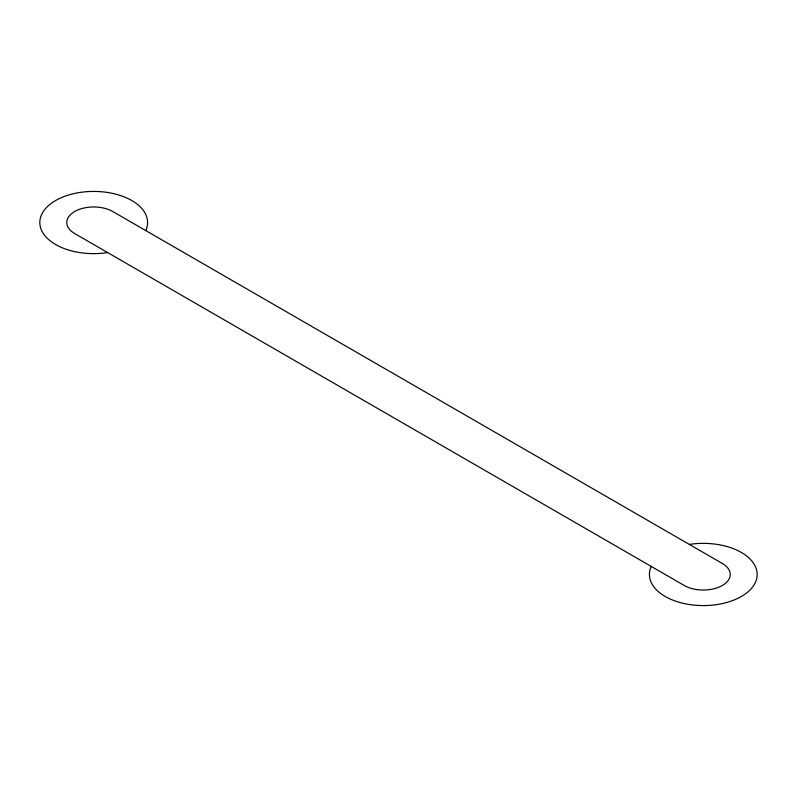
<?xml version="1.0" encoding="UTF-8"?>
<svg xmlns="http://www.w3.org/2000/svg" width="797" height="797" viewBox="0 0 797 797"><rect width="100%" height="100%" fill="white"/><g stroke="black" fill="none" stroke-linecap="round" stroke-linejoin="round"><path stroke-width="1.2" d="M107.645 252.579A53.877 31.113 0 0 1 40.029 225.242A53.877 31.113 0 0 1 98.4 191.539A53.877 31.113 0 0 1 145.751 230.582M689.355 544.421A53.877 31.113 0 0 1 756.971 571.758A53.877 31.113 0 0 1 698.6 605.461A53.877 31.113 0 0 1 651.249 566.418M722.351 563.479L112.756 211.524A26.939 15.551 0 0 0 74.649 211.524A26.939 15.551 0 0 0 74.649 233.521L684.244 585.476A26.939 15.551 0 0 0 722.351 585.476A26.939 15.551 0 0 0 722.351 563.479"/></g></svg>
